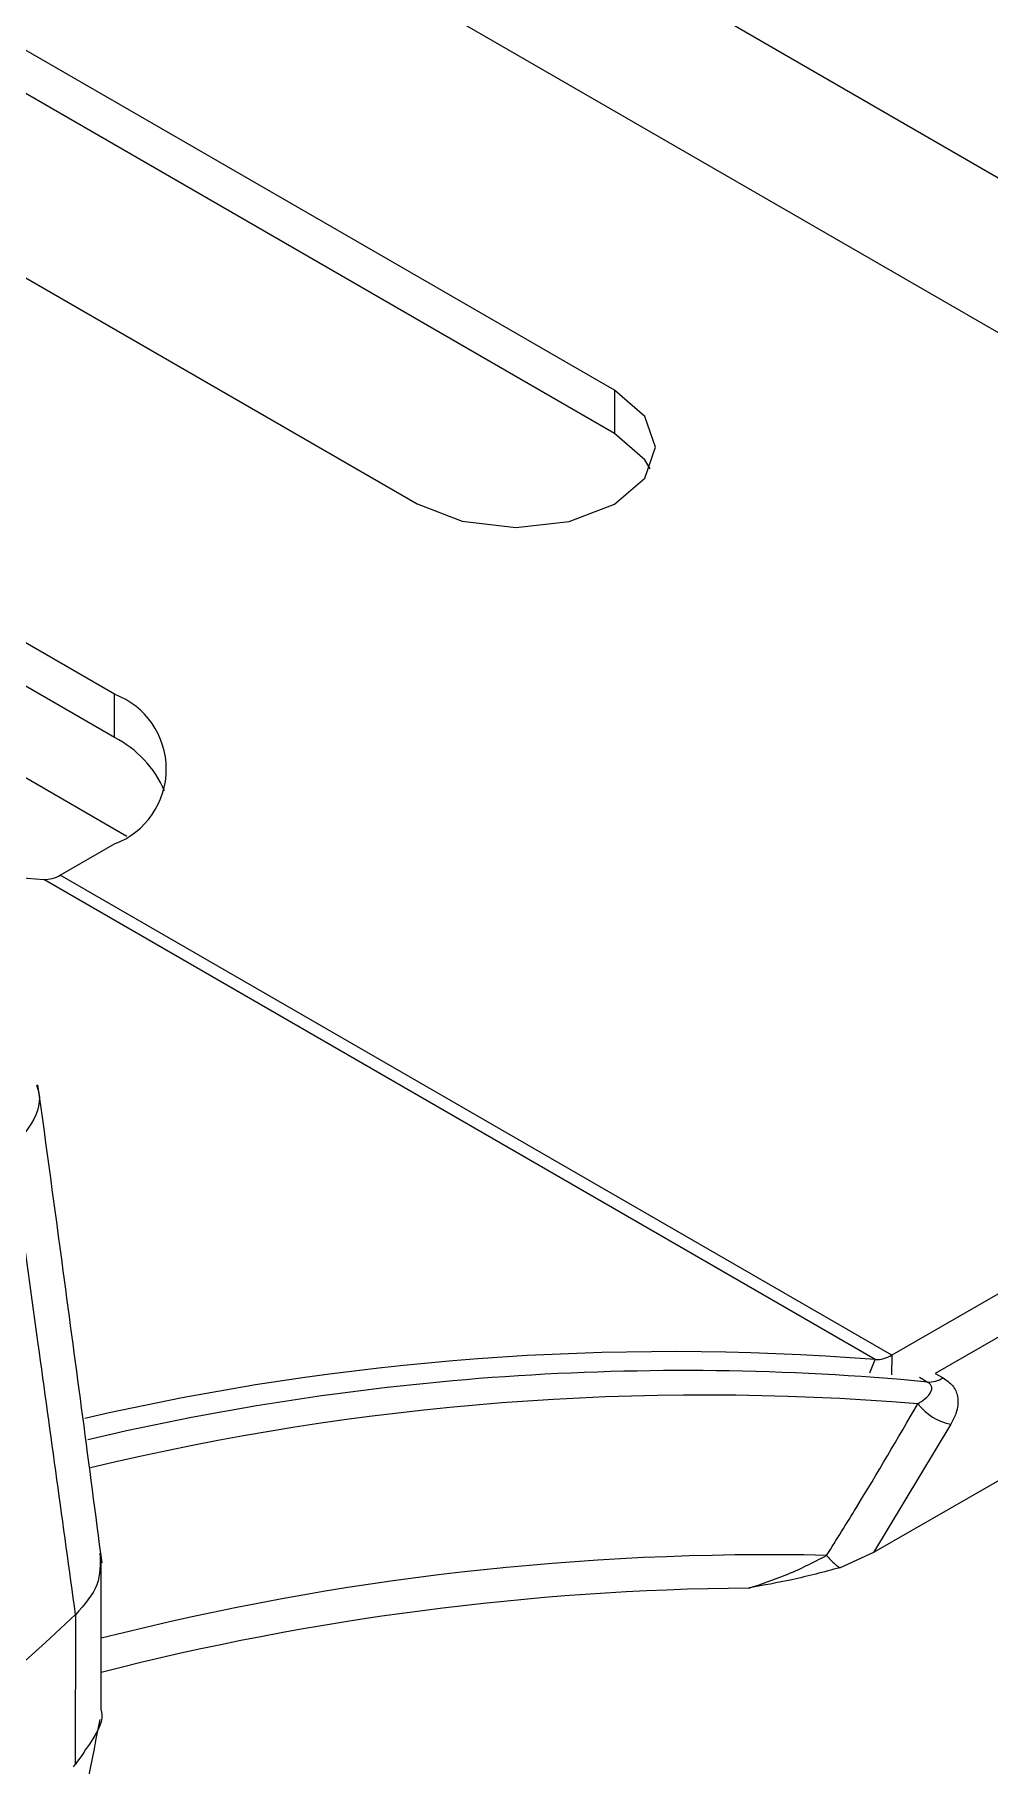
# Model space of a CAD drawing. Extents: x 6 to 134, y 3 to 97.
# Drawn here: x 97.963 to 98.612, y 13.654 to 14.832 of the extents above; entities that cross this region are included whole.
import ezdxf

# ---------------------------------------------------------------- set-up
doc = ezdxf.new("R2010")
doc.units = 0
doc.header["$MEASUREMENT"] = 0
doc.layers.add('OBJECT', color=7, linetype='CONTINUOUS')

msp = doc.modelspace()

# ---------------------------------------------------------------- linework, layer by layer
at = {"layer": 'OBJECT'}
for p, q in [((99.342, 14.3162), (97.9985, 15.0918)), ((99.1861, 14.301), (97.8426, 15.0766)), ((98.3571, 14.5896), (97.9391, 14.8309)), ((98.3571, 14.5601), (97.9279, 14.8079)), ((97.8037, 14.7543), (98.2228, 14.5124)), ((98.3571, 14.5896), (98.3571, 14.5601)), ((98.017, 14.3828), (97.9118, 14.4435)), ((98.017, 14.3534), (97.9257, 14.406)), ((98.017, 14.3534), (98.017, 14.3828)), ((97.9335, 14.3394), (98.0254, 14.2863)), ((99.1861, 14.301), (98.5458, 13.9332)), ((97.9801, 14.2598), (98.017, 14.281)), ((99.186, 14.2716), (98.5754, 13.9208)), ((98.5458, 13.9332), (97.9801, 14.2598)), ((97.9462, 14.2586), (97.9688, 14.2568)), ((98.5345, 13.9302), (97.9688, 14.2568)), ((99.2687, 14.2214), (98.5334, 13.799)), ((98.531, 13.9212), (98.5345, 13.9302)), ((98.5458, 13.9332), (98.5457, 13.9199)), ((98.57, 13.9149), (98.5647, 13.918)), ((98.5754, 13.9208), (98.5808, 13.9177)), ((98.5861, 13.8862), (98.5334, 13.799)), ((98.0079, 13.6924), (98.008, 13.7929)), ((98.5334, 13.799), (98.5106, 13.7886)), ((97.9906, 13.7567), (97.9905, 13.7566)), ((97.9905, 13.655), (97.9906, 13.7567)), ((97.989, 13.6532), (97.9905, 13.655))]:
    msp.add_line(p, q, dxfattribs=at)
at = {"layer": 'OBJECT', "flags": 128}
for points in [[(98.2228, 14.5124), (98.2536, 14.5005), (98.29, 14.4963), (98.3263, 14.5004), (98.3571, 14.5122), (98.3777, 14.5299), (98.385, 14.5508), (98.3777, 14.5718), (98.3571, 14.5896)], [(98.3814, 14.5361), (98.3777, 14.5423), (98.3571, 14.5601)]]:
    msp.add_lwpolyline(points, dxfattribs=at)
at = {"layer": 'OBJECT'}
for centre, radius, start, end in [((97.9978, 14.3319), 0.0544, 290.6622, 69.3381), ((97.9839, 14.2883), 0.073, 23.1955, 63.0326), ((97.9696, 14.2764), 0.0196, 267.6929, 302.1988), ((98.3964, 12.1552), 1.7804, 85.5516, 102.9733), ((98.5353, 13.9498), 0.0196, 267.6929, 302.1988), ((98.4043, 12.1513), 1.7714, 84.6316, 103.2307), ((98.571, 13.9331), 0.0182, 266.8525, 302.309), ((98.4181, 12.1212), 1.7848, 85.3237, 103.5259), ((98.5934, 13.9232), 0.0377, 217.8614, 258.8183), ((98.462, 11.9548), 1.8426, 88.7721, 104.2649), ((98.5312, 13.82), 0.0376, 217.8165, 236.7342), ((98.4649, 11.9273), 1.8475, 90.5075, 104.3213), ((96.8527, 14.968), 1.6619, 302.9615, 313.2068)]:
    msp.add_arc(centre, radius, start, end, dxfattribs=at)
for points, knots in [([(97.9639, 14.117), (97.9645, 14.1151), (97.9678, 14.1055), (97.9615, 14.09), (97.9509, 14.0783), (97.9466, 14.0735)], [0, 0, 0, 0, 0.125732, 0.642173, 1, 1, 1, 1]), ([(98.0085, 13.792), (97.9998, 13.8582), (97.9855, 13.9664), (97.9707, 14.0749), (97.9649, 14.1172)], [0, 0, 0, 0, 0.610997, 1, 1, 1, 1]), ([(97.9905, 13.7566), (97.982, 13.818), (97.9675, 13.9236), (97.9528, 14.0293), (97.9466, 14.0735)], [0, 0, 0, 0, 0.581449, 1, 1, 1, 1]), ([(98.5808, 13.9177), (98.5831, 13.9161), (98.5882, 13.9124), (98.5916, 13.9038), (98.5905, 13.8948), (98.5873, 13.8886), (98.5861, 13.8862)], [0, 0, 0, 0, 0.189166, 0.420533, 0.774853, 1, 1, 1, 1]), ([(98.5636, 13.9001), (98.5652, 13.9012), (98.5691, 13.9038), (98.5729, 13.9078), (98.5733, 13.9116), (98.5718, 13.9138), (98.5705, 13.9146), (98.57, 13.9149)], [0, 0, 0, 0, 0.266162, 0.648894, 0.856832, 0.941655, 1, 1, 1, 1]), ([(98.5015, 13.7969), (98.5083, 13.8078), (98.5297, 13.842), (98.5498, 13.8765), (98.5636, 13.9001)], [0, 0, 0, 0, 0.317174, 1, 1, 1, 1]), ([(98.0071, 13.7984), (98.0073, 13.7911), (98.0078, 13.7763), (97.9964, 13.7633), (97.9906, 13.7567)], [0, 0, 0, 0, 0.490797, 1, 1, 1, 1]), ([(98.4486, 13.7747), (98.457, 13.7775), (98.4766, 13.784), (98.4925, 13.7923), (98.5015, 13.7969)], [0, 0, 0, 0, 0.430842, 1, 1, 1, 1]), ([(98.5106, 13.7886), (98.4996, 13.7857), (98.4789, 13.7802), (98.4585, 13.7766), (98.4487, 13.7748), (98.4486, 13.7747)], [0, 0, 0, 0, 0.525662, 0.992825, 1, 1, 1, 1]), ([(97.9506, 13.4025), (97.9554, 13.4259), (97.9746, 13.52), (97.9932, 13.6145), (98.0072, 13.6854)], [0, 0, 0, 0, 0.249105, 1, 1, 1, 1]), ([(98.0076, 13.6924), (98.0077, 13.6921), (98.0098, 13.6849), (98.0037, 13.6738), (97.9942, 13.6603), (97.9905, 13.655)], [0, 0, 0, 0, 0.026687, 0.619012, 1, 1, 1, 1])]:
    msp.add_open_spline(points, degree=3, knots=knots, dxfattribs=at)

doc.saveas('drawing.dxf')
